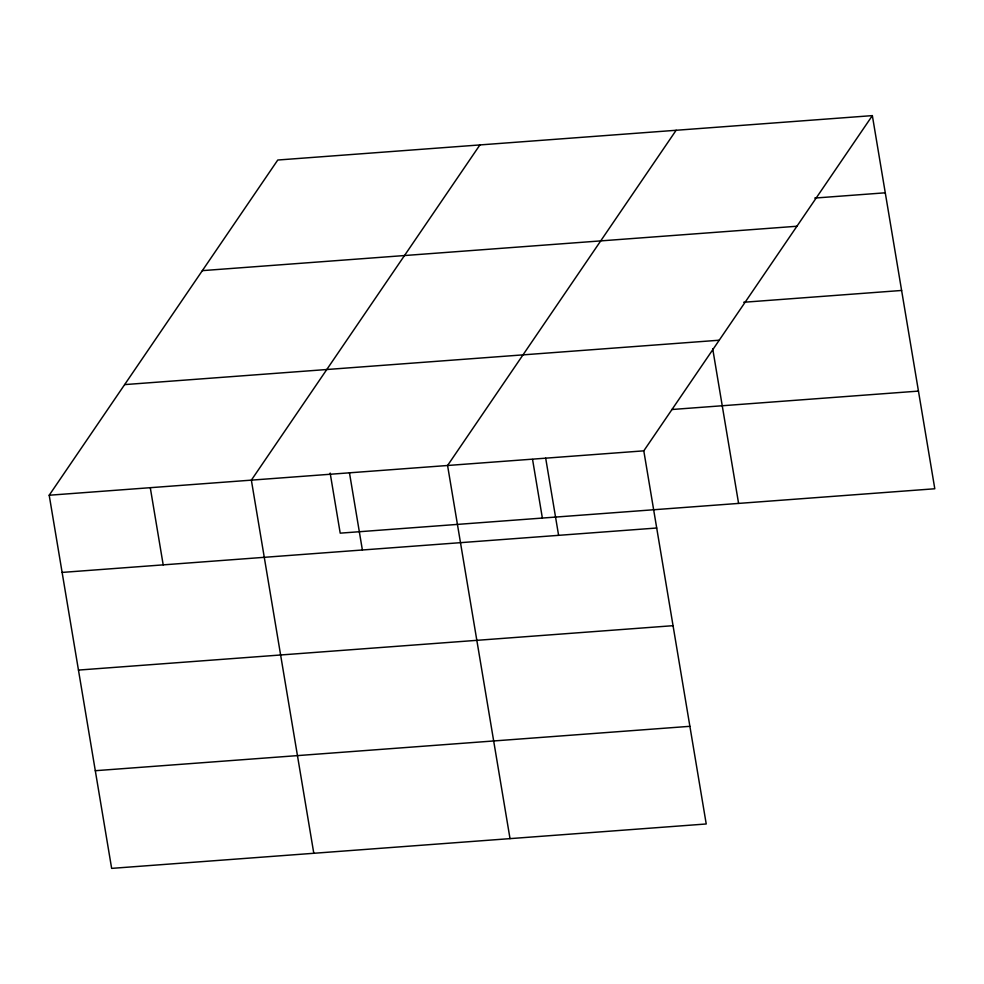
<?xml version="1.0" encoding="UTF-8"?>
<svg xmlns="http://www.w3.org/2000/svg" width="984" height="984" viewBox="0 0 984 984"><rect width="100%" height="100%" fill="white"/><g stroke="black" fill="none" stroke-linecap="round" stroke-linejoin="round"><path stroke-width="1.48" d="M872.353 115.62L643.794 450.844L706.229 823.977L111.647 868.38L49.2 495.235L277.771 160.023L872.353 115.62L934.8 488.765L340.206 533.156L330.157 473.058M479.921 144.919L251.363 480.143L313.798 853.276M676.143 130.269L447.572 465.493L510.019 838.626M814.752 198.067L885.268 192.803M202.335 270.637L796.929 226.246M743.719 302.26L901.615 290.464M124.624 384.609L719.218 340.218M671.654 409.529L918.453 391.103M49.2 495.235L643.794 450.844M62.115 572.417L656.709 528.014M78.462 670.079L673.056 625.689M95.3 770.706L689.895 726.315M712.687 348.68L738.59 503.414M545.689 458.163L558.604 535.345M532.565 459.466L542.368 518.064M349.468 472.812L362.383 549.995M150.281 487.683L163.196 564.865"/></g></svg>
